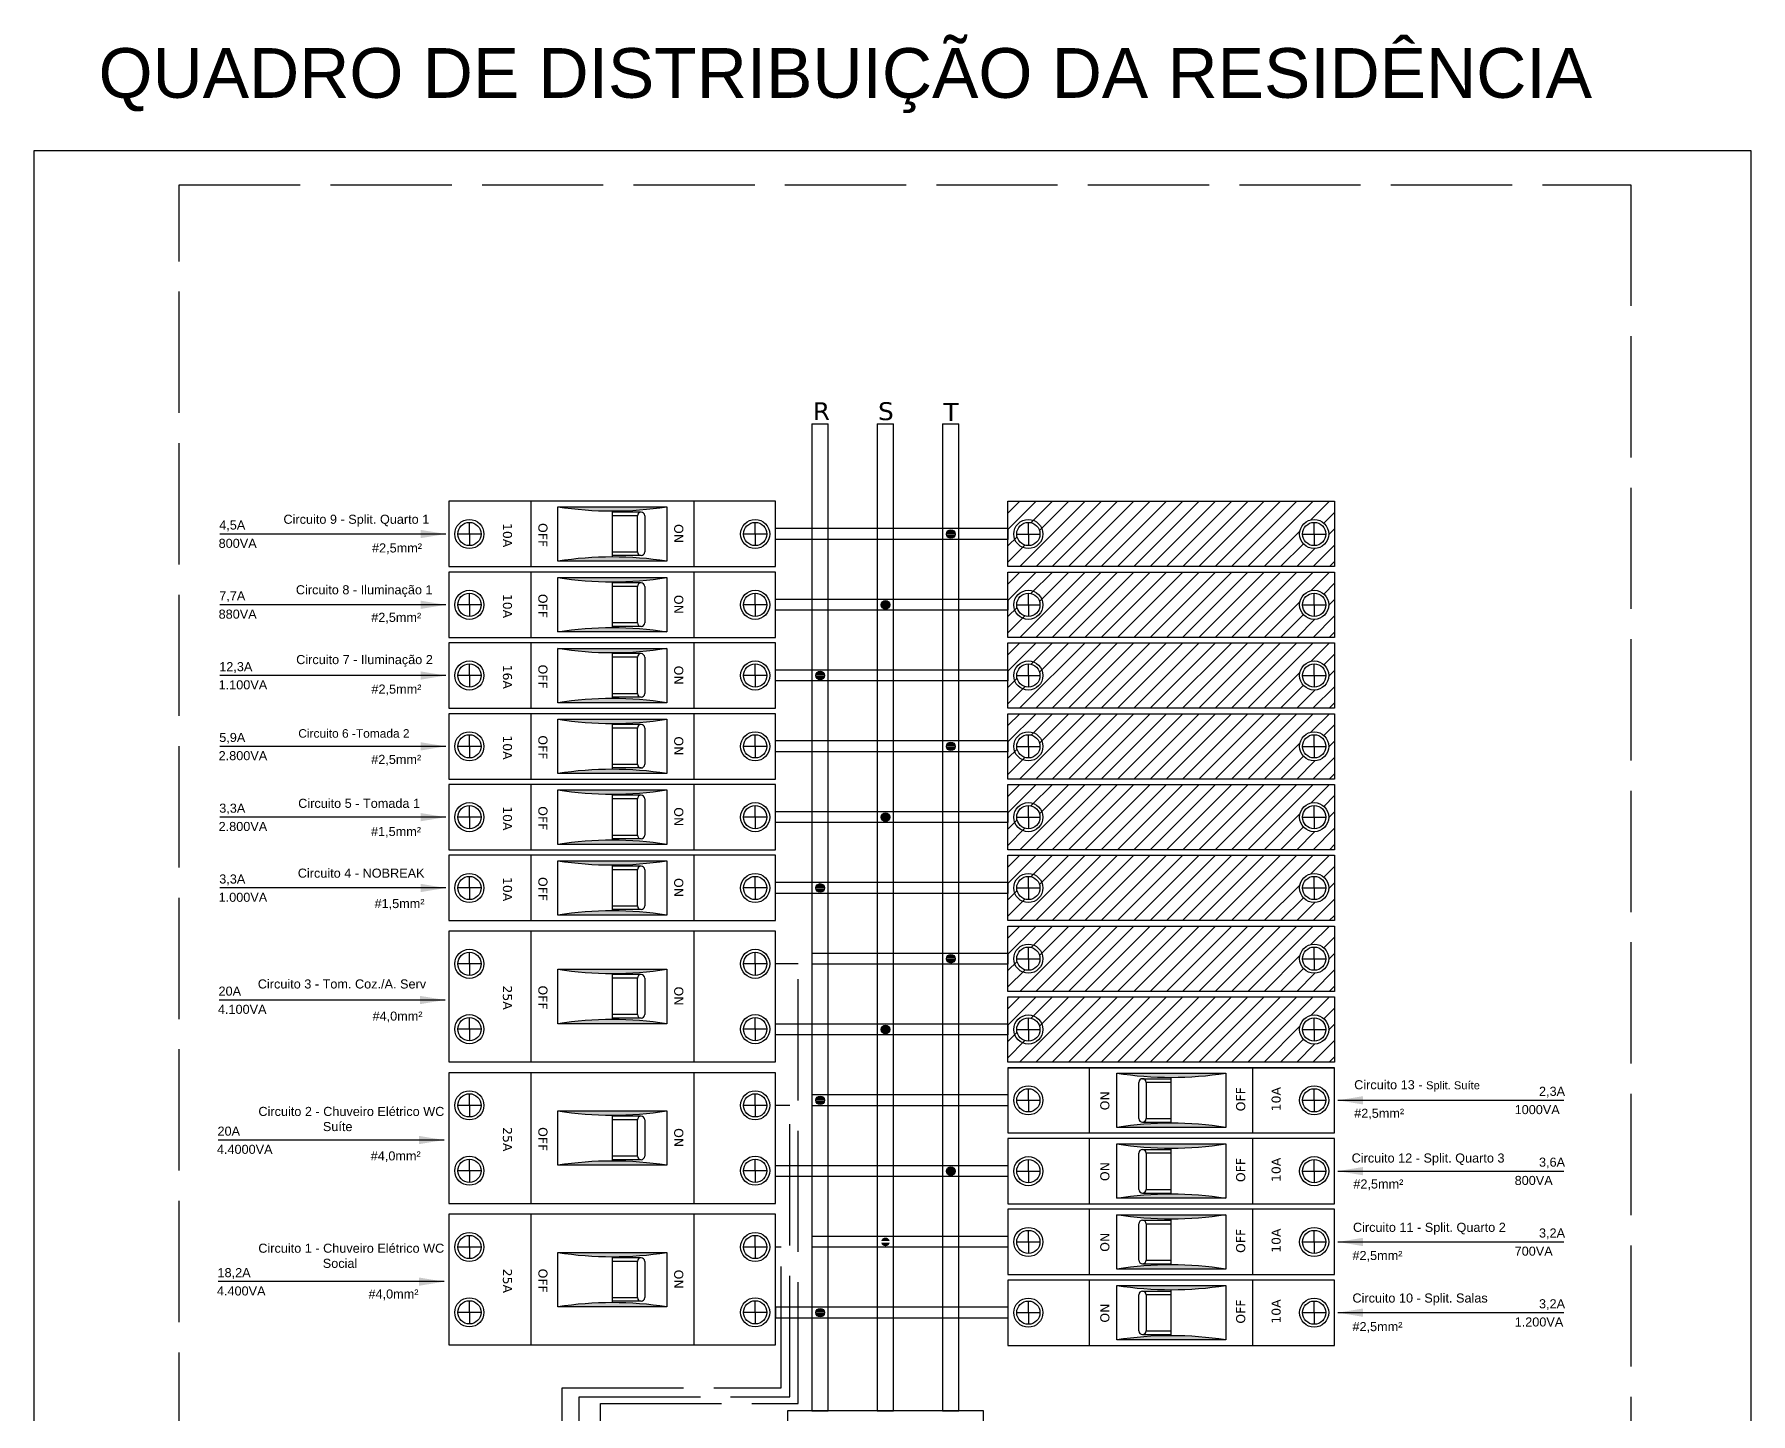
# Model space of a CAD drawing. Header units: millimetres. Extents: x 6732 to 8662, y 3965 to 4362.
# Drawn here: x 8248.2 to 8418.1, y 4225 to 4361.5 of the extents above; entities that cross this region are included whole.
import ezdxf

# ---------------------------------------------------------------- set-up
doc = ezdxf.new("R2010")
doc.units = ezdxf.units.MM
doc.linetypes.add('ACAD_ISO02W100', pattern=[15, 12, -3])
doc.layers.add('Neutro', color=4, linetype='ACAD_ISO02W100')
doc.layers.add('Texto', color=30, linetype='Continuous')
doc.styles.get("Standard").update_dxf_attribs({"font": 'arial.ttf'})
doc.dimstyles.new('ISO-25', dxfattribs={"dimtxt": 2.5, "dimasz": 2.5, "dimexe": 1.25, "dimexo": 0.625, "dimtad": 1, "dimtxsty": 'Standard', "dimcen": 2.5, "dimadec": 0, "dimazin": 0, "dimtfac": 1, "dimtmove": 0, "dimatfit": 3, "dimfxl": 1, "dimarcsym": 0})

msp = doc.modelspace()

# ---------------------------------------------------------------- hatches: boundary and pattern name
for points in [[(8310.78, 4314.78), (8300, 4314.78, 0.078466)], [(8310.78, 4309.39, 0.078466), (8300, 4309.39)], [(8310.78, 4307.77), (8300, 4307.77, 0.078466)], [(8310.78, 4302.38, 0.078466), (8300, 4302.38)], [(8310.78, 4300.76), (8300, 4300.76, 0.078466)], [(8310.78, 4295.37, 0.078466), (8300, 4295.37)], [(8310.78, 4293.75), (8300, 4293.75, 0.078466)], [(8310.78, 4288.36, 0.078466), (8300, 4288.36)], [(8310.78, 4286.75), (8300, 4286.75, 0.078466)], [(8310.78, 4281.36, 0.078466), (8300, 4281.36)], [(8310.78, 4279.74), (8300, 4279.74, 0.078466)], [(8310.78, 4274.35, 0.078466), (8300, 4274.35)], [(8310.78, 4268.99), (8300, 4268.99, 0.078466)], [(8310.78, 4263.6, 0.078466), (8300, 4263.6)], [(8355.35, 4258.72, 0.078466), (8366.13, 4258.72)], [(8310.78, 4254.98), (8300, 4254.98, 0.078466)], [(8355.35, 4253.32), (8366.13, 4253.32, 0.078466)], [(8355.35, 4251.71, 0.078466), (8366.13, 4251.71)], [(8310.78, 4249.59, 0.078466), (8300, 4249.59)], [(8355.35, 4246.32), (8366.13, 4246.32, 0.078466)], [(8355.35, 4244.7, 0.078466), (8366.13, 4244.7)], [(8310.78, 4240.96), (8300, 4240.96, 0.078466)], [(8355.35, 4239.31), (8366.13, 4239.31, 0.078466)], [(8355.35, 4237.69, 0.078466), (8366.13, 4237.69)], [(8310.78, 4235.57, 0.078466), (8300, 4235.57)], [(8355.35, 4232.3), (8366.13, 4232.3, 0.078466)]]:
    msp.add_hatch(color=256).paths.add_polyline_path(points)
h = msp.add_hatch(color=256)
h.paths.add_polyline_path([(8339.33, 4312.15, 0.843681), (8338.48, 4312.15)])
h.paths.add_polyline_path([(8339.33, 4312.01), (8338.48, 4312.01, 0.843681)])
h = msp.add_hatch(color=256)
h.paths.add_polyline_path([(8332.86, 4305.15, 0.843681), (8332.02, 4305.15)])
h.paths.add_polyline_path([(8332.86, 4305), (8332.02, 4305, 0.843681)])
h = msp.add_hatch(color=256)
h.paths.add_polyline_path([(8326.39, 4298.14, 0.843681), (8325.55, 4298.14)])
h.paths.add_polyline_path([(8326.39, 4297.99), (8325.55, 4297.99, 0.843681)])
h = msp.add_hatch(color=256)
h.paths.add_polyline_path([(8339.33, 4291.13, 0.843681), (8338.48, 4291.13)])
h.paths.add_polyline_path([(8339.33, 4290.99), (8338.48, 4290.99, 0.843681)])
h = msp.add_hatch(color=256)
h.paths.add_polyline_path([(8332.86, 4284.12, 0.843681), (8332.02, 4284.12)])
h.paths.add_polyline_path([(8332.86, 4283.98), (8332.02, 4283.98, 0.843681)])
h = msp.add_hatch(color=256)
h.paths.add_polyline_path([(8326.39, 4277.12, 0.843681), (8325.55, 4277.12)])
h.paths.add_polyline_path([(8326.39, 4276.97), (8325.55, 4276.97, 0.843681)])
h = msp.add_hatch(color=256)
h.paths.add_polyline_path([(8339.33, 4270.11, 0.843681), (8338.48, 4270.11)])
h.paths.add_polyline_path([(8339.33, 4269.96), (8338.48, 4269.96, 0.843681)])
h = msp.add_hatch(color=256)
h.paths.add_polyline_path([(8332.86, 4263.1, 0.843681), (8332.02, 4263.1)])
h.paths.add_polyline_path([(8332.86, 4262.96), (8332.02, 4262.96, 0.843681)])
h = msp.add_hatch(color=256)
h.paths.add_polyline_path([(8326.39, 4256.09, 0.843681), (8325.55, 4256.09)])
h.paths.add_polyline_path([(8326.39, 4255.95), (8325.55, 4255.95, 0.843681)])
h = msp.add_hatch(color=256)
h.paths.add_polyline_path([(8339.33, 4249.08, 0.843681), (8338.48, 4249.08)])
h.paths.add_polyline_path([(8339.33, 4248.94), (8338.48, 4248.94, 0.843681)])
h = msp.add_hatch(color=256)
h.paths.add_polyline_path([(8332.86, 4242.08, 0.843681), (8332.02, 4242.08)])
h.paths.add_polyline_path([(8332.86, 4241.93), (8332.02, 4241.93, 0.843681)])
h = msp.add_hatch(color=256)
h.paths.add_polyline_path([(8326.39, 4235.07, 0.843681), (8325.55, 4235.07)])
h.paths.add_polyline_path([(8326.39, 4234.93), (8325.55, 4234.93, 0.843681)])
at = {"layer": 'Texto'}
h = msp.add_hatch(dxfattribs=at)
h.set_pattern_fill('ANSI31', color=0, scale=0.35937)
h.set_pattern_definition([(45, (4814.9791, 2782.2102), (-0.80680866, 0.80680866), [])])
h.paths.add_polyline_path([(8344.56, 4308.85), (8376.91, 4308.85), (8376.91, 4315.32), (8344.56, 4315.32)])
h.paths.add_polyline_path([(8373.45, 4312.08, -1), (8376.32, 4312.08, -1)], flags=16)
h.paths.add_polyline_path([(8345.44, 4312.08, -1), (8347.73, 4312.08, -1)], flags=16)
h = msp.add_hatch(dxfattribs=at)
h.set_pattern_fill('ANSI31', color=0, scale=0.35937)
h.set_pattern_definition([(45, (4814.9791, 2775.2025), (-0.80680866, 0.80680866), [])])
h.paths.add_polyline_path([(8344.56, 4301.84), (8376.91, 4301.84), (8376.91, 4308.31), (8344.56, 4308.31)])
h.paths.add_polyline_path([(8373.45, 4305.07, -1), (8376.32, 4305.07, -1)], flags=16)
h.paths.add_polyline_path([(8345.44, 4305.07, -1), (8347.73, 4305.07, -1)], flags=16)
h = msp.add_hatch(dxfattribs=at)
h.set_pattern_fill('ANSI31', color=0, scale=0.35937)
h.set_pattern_definition([(45, (4814.9791, 2768.1948), (-0.80680866, 0.80680866), [])])
h.paths.add_polyline_path([(8344.56, 4294.83), (8376.91, 4294.83), (8376.91, 4301.3), (8344.56, 4301.3)])
h.paths.add_polyline_path([(8373.45, 4298.07, -1), (8376.32, 4298.07, -1)], flags=16)
h.paths.add_polyline_path([(8345.44, 4298.07, -1), (8347.73, 4298.07, -1)], flags=16)
h = msp.add_hatch(dxfattribs=at)
h.set_pattern_fill('ANSI31', color=0, scale=0.35937)
h.set_pattern_definition([(45, (4814.9791, 2761.187), (-0.80680866, 0.80680866), [])])
h.paths.add_polyline_path([(8344.56, 4287.82), (8376.91, 4287.82), (8376.91, 4294.29), (8344.56, 4294.29)])
h.paths.add_polyline_path([(8373.45, 4291.06, -1), (8376.32, 4291.06, -1)], flags=16)
h.paths.add_polyline_path([(8345.44, 4291.06, -1), (8347.73, 4291.06, -1)], flags=16)
h = msp.add_hatch(dxfattribs=at)
h.set_pattern_fill('ANSI31', color=0, scale=0.35937)
h.set_pattern_definition([(45, (4814.9791, 2754.1793), (-0.80680866, 0.80680866), [])])
h.paths.add_polyline_path([(8344.56, 4280.82), (8376.91, 4280.82), (8376.91, 4287.29), (8344.56, 4287.29)])
h.paths.add_polyline_path([(8373.45, 4284.05, -1), (8376.32, 4284.05, -1)], flags=16)
h.paths.add_polyline_path([(8345.44, 4284.05, -1), (8347.73, 4284.05, -1)], flags=16)
h = msp.add_hatch(dxfattribs=at)
h.set_pattern_fill('ANSI31', color=0, scale=0.35937)
h.set_pattern_definition([(45, (4814.9791, 2747.1716), (-0.80680866, 0.80680866), [])])
h.paths.add_polyline_path([(8344.56, 4273.81), (8376.91, 4273.81), (8376.91, 4280.28), (8344.56, 4280.28)])
h.paths.add_polyline_path([(8373.45, 4277.04, -1), (8376.32, 4277.04, -1)], flags=16)
h.paths.add_polyline_path([(8345.44, 4277.04, -1), (8347.73, 4277.04, -1)], flags=16)
h = msp.add_hatch(dxfattribs=at)
h.set_pattern_fill('ANSI31', color=0, scale=0.35937)
h.set_pattern_definition([(45, (4814.9791, 2740.1639), (-0.80680866, 0.80680866), [])])
h.paths.add_polyline_path([(8344.56, 4266.8), (8376.91, 4266.8), (8376.91, 4273.27), (8344.56, 4273.27)])
h.paths.add_polyline_path([(8373.45, 4270.04, -1), (8376.32, 4270.04, -1)], flags=16)
h.paths.add_polyline_path([(8345.44, 4270.04, -1), (8347.73, 4270.04, -1)], flags=16)
h = msp.add_hatch(dxfattribs=at)
h.set_pattern_fill('ANSI31', color=0, scale=0.35937)
h.set_pattern_definition([(45, (4814.9791, 2733.1562), (-0.80680866, 0.80680866), [])])
h.paths.add_polyline_path([(8344.56, 4259.79), (8376.91, 4259.79), (8376.91, 4266.26), (8344.56, 4266.26)])
h.paths.add_polyline_path([(8373.45, 4263.03, -1), (8376.32, 4263.03, -1)], flags=16)
h.paths.add_polyline_path([(8345.44, 4263.03, -1), (8347.73, 4263.03, -1)], flags=16)

# ---------------------------------------------------------------- linework, layer by layer
at = {"color": 3, "linetype": 'ACAD_ISO02W100'}
for p, q in [((8262.49, 4346.66), (8406.23, 4346.66)), ((8262.49, 4159.07), (8262.49, 4346.66)), ((8406.23, 4346.66), (8406.23, 4159.07))]:
    msp.add_line(p, q, dxfattribs=at)
at = {"color": 5}
for p, q in [((8325.16, 4322.98), (8325.16, 4225.29)), ((8325.16, 4322.98), (8326.78, 4322.98)), ((8326.78, 4225.29), (8326.78, 4322.98)), ((8331.63, 4322.98), (8331.63, 4225.29)), ((8331.63, 4322.98), (8333.24, 4322.98)), ((8333.24, 4225.29), (8333.24, 4322.98)), ((8338.1, 4322.98), (8338.1, 4225.29)), ((8338.1, 4322.98), (8339.71, 4322.98)), ((8339.71, 4225.29), (8339.71, 4322.98))]:
    msp.add_line(p, q, dxfattribs=at)
for p, q in [((8289.22, 4315.32), (8289.22, 4308.85)), ((8321.56, 4315.32), (8289.22, 4315.32)), ((8297.31, 4315.32), (8297.31, 4308.85)), ((8313.48, 4315.32), (8313.48, 4308.85)), ((8321.56, 4308.85), (8321.56, 4315.32)), ((8300, 4309.39), (8300, 4314.78)), ((8300, 4314.78), (8310.78, 4314.78)), ((8305.39, 4314.35), (8305.39, 4309.81)), ((8308.24, 4314.25), (8305.39, 4314.25)), ((8307.88, 4313.89), (8305.39, 4313.89)), ((8307.88, 4310.3), (8307.88, 4313.89)), ((8308.6, 4313.89), (8308.6, 4310.3)), ((8310.78, 4314.78), (8310.78, 4309.39)), ((8291.24, 4312.08), (8290.1, 4312.08)), ((8291.24, 4312.08), (8291.24, 4313.23)), ((8292.39, 4312.08), (8291.24, 4312.08)), ((8291.24, 4312.08), (8291.24, 4310.94)), ((8319.54, 4312.08), (8318.4, 4312.08)), ((8319.54, 4312.08), (8319.54, 4313.23)), ((8320.69, 4312.08), (8319.54, 4312.08)), ((8319.54, 4312.08), (8319.54, 4310.94)), ((8321.56, 4311.54), (8321.56, 4312.62)), ((8321.56, 4311.54), (8321.56, 4312.62)), ((8338.48, 4312.15), (8339.33, 4312.15)), ((8338.48, 4312.01), (8339.33, 4312.01)), ((8345.44, 4312.08), (8346.59, 4312.08)), ((8346.59, 4312.08), (8346.59, 4313.23)), ((8346.59, 4312.08), (8346.59, 4310.94)), ((8346.59, 4312.08), (8347.73, 4312.08)), ((8373.74, 4312.08), (8374.89, 4312.08)), ((8374.89, 4312.08), (8374.89, 4313.23)), ((8374.89, 4312.08), (8374.89, 4310.94)), ((8374.89, 4312.08), (8376.03, 4312.08)), ((8307.88, 4310.29), (8305.39, 4310.29)), ((8308.24, 4309.94), (8305.39, 4309.94)), ((8289.22, 4308.85), (8321.56, 4308.85)), ((8289.22, 4308.31), (8289.22, 4301.84)), ((8321.56, 4308.31), (8289.22, 4308.31)), ((8297.31, 4308.31), (8297.31, 4301.84)), ((8310.78, 4309.39), (8300, 4309.39)), ((8313.48, 4308.31), (8313.48, 4301.84)), ((8321.56, 4301.84), (8321.56, 4308.31)), ((8300, 4302.38), (8300, 4307.77)), ((8300, 4307.77), (8310.78, 4307.77)), ((8305.39, 4307.35), (8305.39, 4302.8)), ((8308.24, 4307.24), (8305.39, 4307.24)), ((8307.88, 4306.89), (8305.39, 4306.89)), ((8307.88, 4303.29), (8307.88, 4306.89)), ((8308.6, 4306.89), (8308.6, 4303.29)), ((8310.78, 4307.77), (8310.78, 4302.38)), ((8291.24, 4305.07), (8290.1, 4305.07)), ((8291.24, 4305.07), (8291.24, 4306.22)), ((8292.39, 4305.07), (8291.24, 4305.07)), ((8291.24, 4305.07), (8291.24, 4303.93)), ((8319.54, 4305.07), (8318.4, 4305.07)), ((8319.54, 4305.07), (8319.54, 4306.22)), ((8320.69, 4305.07), (8319.54, 4305.07)), ((8319.54, 4305.07), (8319.54, 4303.93)), ((8321.56, 4304.54), (8321.56, 4305.61)), ((8321.56, 4304.54), (8321.56, 4305.61)), ((8332.02, 4305.15), (8332.86, 4305.15)), ((8332.02, 4305), (8332.86, 4305)), ((8345.44, 4305.07), (8346.59, 4305.07)), ((8346.59, 4305.07), (8346.59, 4306.22)), ((8346.59, 4305.07), (8346.59, 4303.93)), ((8346.59, 4305.07), (8347.73, 4305.07)), ((8373.74, 4305.07), (8374.89, 4305.07)), ((8374.89, 4305.07), (8374.89, 4306.22)), ((8374.89, 4305.07), (8374.89, 4303.93)), ((8374.89, 4305.07), (8376.03, 4305.07)), ((8307.88, 4303.28), (8305.39, 4303.28)), ((8289.22, 4301.84), (8321.56, 4301.84)), ((8310.78, 4302.38), (8300, 4302.38)), ((8308.24, 4302.93), (8305.39, 4302.93)), ((8289.22, 4301.3), (8289.22, 4294.83)), ((8321.56, 4301.3), (8289.22, 4301.3)), ((8297.31, 4301.3), (8297.31, 4294.83)), ((8300, 4295.37), (8300, 4300.76)), ((8300, 4300.76), (8310.78, 4300.76)), ((8305.39, 4300.34), (8305.39, 4295.79)), ((8308.24, 4300.24), (8305.39, 4300.24)), ((8307.88, 4299.88), (8305.39, 4299.88)), ((8307.88, 4296.28), (8307.88, 4299.88)), ((8308.6, 4299.88), (8308.6, 4296.28)), ((8310.78, 4300.76), (8310.78, 4295.37)), ((8313.48, 4301.3), (8313.48, 4294.83)), ((8321.56, 4294.83), (8321.56, 4301.3)), ((8291.24, 4298.07), (8290.1, 4298.07)), ((8291.24, 4298.07), (8291.24, 4299.21)), ((8292.39, 4298.07), (8291.24, 4298.07)), ((8291.24, 4298.07), (8291.24, 4296.92)), ((8319.54, 4298.07), (8318.4, 4298.07)), ((8319.54, 4298.07), (8319.54, 4299.21)), ((8320.69, 4298.07), (8319.54, 4298.07)), ((8319.54, 4298.07), (8319.54, 4296.92)), ((8321.56, 4297.53), (8321.56, 4298.61)), ((8321.56, 4297.53), (8321.56, 4298.61)), ((8325.55, 4298.14), (8326.39, 4298.14)), ((8345.44, 4298.07), (8346.59, 4298.07)), ((8346.59, 4298.07), (8346.59, 4299.21)), ((8346.59, 4298.07), (8346.59, 4296.92)), ((8346.59, 4298.07), (8347.73, 4298.07)), ((8373.74, 4298.07), (8374.89, 4298.07)), ((8374.89, 4298.07), (8374.89, 4299.21)), ((8374.89, 4298.07), (8374.89, 4296.92)), ((8374.89, 4298.07), (8376.03, 4298.07)), ((8325.55, 4297.99), (8326.39, 4297.99)), ((8289.22, 4294.83), (8321.56, 4294.83)), ((8310.78, 4295.37), (8300, 4295.37)), ((8307.88, 4296.27), (8305.39, 4296.27)), ((8308.24, 4295.92), (8305.39, 4295.92)), ((8289.22, 4294.29), (8289.22, 4287.82)), ((8321.56, 4294.29), (8289.22, 4294.29)), ((8297.31, 4294.29), (8297.31, 4287.82)), ((8300, 4288.36), (8300, 4293.75)), ((8300, 4293.75), (8310.78, 4293.75)), ((8305.39, 4293.33), (8305.39, 4288.79)), ((8308.24, 4293.23), (8305.39, 4293.23)), ((8310.78, 4293.75), (8310.78, 4288.36)), ((8313.48, 4294.29), (8313.48, 4287.82)), ((8321.56, 4287.82), (8321.56, 4294.29)), ((8291.24, 4291.06), (8291.24, 4292.21)), ((8307.88, 4292.87), (8305.39, 4292.87)), ((8307.88, 4289.28), (8307.88, 4292.87)), ((8308.6, 4292.87), (8308.6, 4289.28)), ((8319.54, 4291.06), (8319.54, 4292.21)), ((8321.56, 4290.52), (8321.56, 4291.6)), ((8321.56, 4290.52), (8321.56, 4291.6)), ((8346.59, 4291.06), (8346.59, 4292.21)), ((8374.89, 4291.06), (8374.89, 4292.21)), ((8291.24, 4291.06), (8290.1, 4291.06)), ((8292.39, 4291.06), (8291.24, 4291.06)), ((8291.24, 4291.06), (8291.24, 4289.91)), ((8319.54, 4291.06), (8318.4, 4291.06)), ((8320.69, 4291.06), (8319.54, 4291.06)), ((8319.54, 4291.06), (8319.54, 4289.91)), ((8338.48, 4291.13), (8339.33, 4291.13)), ((8338.48, 4290.99), (8339.33, 4290.99)), ((8345.44, 4291.06), (8346.59, 4291.06)), ((8346.59, 4291.06), (8346.59, 4289.91)), ((8346.59, 4291.06), (8347.73, 4291.06)), ((8373.74, 4291.06), (8374.89, 4291.06)), ((8374.89, 4291.06), (8374.89, 4289.91)), ((8374.89, 4291.06), (8376.03, 4291.06)), ((8289.22, 4287.82), (8321.56, 4287.82)), ((8310.78, 4288.36), (8300, 4288.36)), ((8307.88, 4289.26), (8305.39, 4289.26)), ((8308.24, 4288.92), (8305.39, 4288.92)), ((8289.22, 4287.29), (8289.22, 4280.82)), ((8321.56, 4287.29), (8289.22, 4287.29)), ((8297.31, 4287.29), (8297.31, 4280.82)), ((8300, 4281.36), (8300, 4286.75)), ((8300, 4286.75), (8310.78, 4286.75)), ((8305.39, 4286.32), (8305.39, 4281.78)), ((8308.24, 4286.22), (8305.39, 4286.22)), ((8310.78, 4286.75), (8310.78, 4281.36)), ((8313.48, 4287.29), (8313.48, 4280.82)), ((8321.56, 4280.82), (8321.56, 4287.29)), ((8291.24, 4284.05), (8291.24, 4285.2)), ((8307.88, 4285.86), (8305.39, 4285.86)), ((8307.88, 4282.27), (8307.88, 4285.86)), ((8308.6, 4285.86), (8308.6, 4282.27)), ((8319.54, 4284.05), (8319.54, 4285.2)), ((8321.56, 4283.51), (8321.56, 4284.59)), ((8321.56, 4283.51), (8321.56, 4284.59)), ((8346.59, 4284.05), (8346.59, 4285.2)), ((8374.89, 4284.05), (8374.89, 4285.2)), ((8291.24, 4284.05), (8290.1, 4284.05)), ((8292.39, 4284.05), (8291.24, 4284.05)), ((8291.24, 4284.05), (8291.24, 4282.9)), ((8319.54, 4284.05), (8318.4, 4284.05)), ((8320.69, 4284.05), (8319.54, 4284.05)), ((8319.54, 4284.05), (8319.54, 4282.9)), ((8332.02, 4284.12), (8332.86, 4284.12)), ((8332.02, 4283.98), (8332.86, 4283.98)), ((8345.44, 4284.05), (8346.59, 4284.05)), ((8346.59, 4284.05), (8346.59, 4282.9)), ((8346.59, 4284.05), (8347.73, 4284.05)), ((8373.74, 4284.05), (8374.89, 4284.05)), ((8374.89, 4284.05), (8374.89, 4282.9)), ((8374.89, 4284.05), (8376.03, 4284.05)), ((8310.78, 4281.36), (8300, 4281.36)), ((8307.88, 4282.25), (8305.39, 4282.25)), ((8308.24, 4281.91), (8305.39, 4281.91)), ((8289.22, 4280.82), (8321.56, 4280.82)), ((8289.22, 4280.28), (8289.22, 4273.81)), ((8321.56, 4280.28), (8289.22, 4280.28)), ((8297.31, 4280.28), (8297.31, 4273.81)), ((8300, 4274.35), (8300, 4279.74)), ((8300, 4279.74), (8310.78, 4279.74)), ((8310.78, 4279.74), (8310.78, 4274.35)), ((8313.48, 4280.28), (8313.48, 4273.81)), ((8321.56, 4273.81), (8321.56, 4280.28)), ((8291.24, 4277.04), (8291.24, 4278.19)), ((8305.39, 4279.32), (8305.39, 4274.77)), ((8308.24, 4279.21), (8305.39, 4279.21)), ((8307.88, 4278.85), (8305.39, 4278.85)), ((8307.88, 4275.26), (8307.88, 4278.85)), ((8308.6, 4278.85), (8308.6, 4275.26)), ((8319.54, 4277.04), (8319.54, 4278.19)), ((8346.59, 4277.04), (8346.59, 4278.19)), ((8374.89, 4277.04), (8374.89, 4278.19)), ((8291.24, 4277.04), (8290.1, 4277.04)), ((8292.39, 4277.04), (8291.24, 4277.04)), ((8291.24, 4277.04), (8291.24, 4275.9)), ((8319.54, 4277.04), (8318.4, 4277.04)), ((8320.69, 4277.04), (8319.54, 4277.04)), ((8319.54, 4277.04), (8319.54, 4275.9)), ((8321.56, 4276.5), (8321.56, 4277.58)), ((8321.56, 4276.5), (8321.56, 4277.58)), ((8325.55, 4277.12), (8326.39, 4277.12)), ((8325.55, 4276.97), (8326.39, 4276.97)), ((8344.56, 4277.58), (8344.56, 4276.5)), ((8345.44, 4277.04), (8346.59, 4277.04)), ((8346.59, 4277.04), (8346.59, 4275.9)), ((8346.59, 4277.04), (8347.73, 4277.04)), ((8373.74, 4277.04), (8374.89, 4277.04)), ((8374.89, 4277.04), (8374.89, 4275.9)), ((8374.89, 4277.04), (8376.03, 4277.04)), ((8310.78, 4274.35), (8300, 4274.35)), ((8307.88, 4275.25), (8305.39, 4275.25)), ((8308.24, 4274.9), (8305.39, 4274.9)), ((8289.22, 4273.81), (8321.56, 4273.81)), ((8289.22, 4272.77), (8289.22, 4259.83)), ((8321.56, 4272.77), (8289.22, 4272.77)), ((8297.31, 4272.77), (8297.31, 4259.83)), ((8313.48, 4272.77), (8313.48, 4259.83)), ((8321.56, 4259.83), (8321.56, 4272.77)), ((8346.59, 4270.04), (8346.59, 4271.18)), ((8374.89, 4270.04), (8374.89, 4271.18)), ((8291.24, 4269.53), (8290.1, 4269.53)), ((8291.24, 4269.53), (8291.24, 4270.68)), ((8292.39, 4269.53), (8291.24, 4269.53)), ((8291.24, 4269.53), (8291.24, 4268.39)), ((8319.54, 4269.53), (8318.4, 4269.53)), ((8319.54, 4269.53), (8319.54, 4270.68)), ((8320.69, 4269.53), (8319.54, 4269.53)), ((8319.54, 4269.53), (8319.54, 4268.39)), ((8321.56, 4269.5), (8321.56, 4270.57)), ((8338.48, 4270.11), (8339.33, 4270.11)), ((8338.48, 4269.96), (8339.33, 4269.96)), ((8344.56, 4270.57), (8344.56, 4269.5)), ((8345.44, 4270.04), (8346.59, 4270.04)), ((8346.59, 4270.04), (8346.59, 4268.89)), ((8346.59, 4270.04), (8347.73, 4270.04)), ((8373.74, 4270.04), (8374.89, 4270.04)), ((8374.89, 4270.04), (8374.89, 4268.89)), ((8374.89, 4270.04), (8376.03, 4270.04)), ((8300, 4263.6), (8300, 4268.99)), ((8300, 4268.99), (8310.78, 4268.99)), ((8305.39, 4268.57), (8305.39, 4264.03)), ((8308.24, 4268.47), (8305.39, 4268.47)), ((8307.88, 4268.11), (8305.39, 4268.11)), ((8307.88, 4264.52), (8307.88, 4268.11)), ((8308.6, 4268.11), (8308.6, 4264.52)), ((8310.78, 4268.99), (8310.78, 4263.6)), ((8291.24, 4263.06), (8291.24, 4264.21)), ((8307.88, 4264.5), (8305.39, 4264.5)), ((8308.24, 4264.16), (8305.39, 4264.16)), ((8319.54, 4263.06), (8319.54, 4264.21)), ((8346.59, 4263.03), (8346.59, 4264.17)), ((8374.89, 4263.03), (8374.89, 4264.17)), ((8291.24, 4263.06), (8290.1, 4263.06)), ((8292.39, 4263.06), (8291.24, 4263.06)), ((8291.24, 4263.06), (8291.24, 4261.92)), ((8310.78, 4263.6), (8300, 4263.6)), ((8319.54, 4263.06), (8318.4, 4263.06)), ((8320.69, 4263.06), (8319.54, 4263.06)), ((8319.54, 4263.06), (8319.54, 4261.92)), ((8321.56, 4262.49), (8321.56, 4263.57)), ((8332.02, 4263.1), (8332.86, 4263.1)), ((8332.02, 4262.96), (8332.86, 4262.96)), ((8344.56, 4263.57), (8344.56, 4262.49)), ((8345.44, 4263.03), (8346.59, 4263.03)), ((8346.59, 4263.03), (8346.59, 4261.88)), ((8346.59, 4263.03), (8347.73, 4263.03)), ((8373.74, 4263.03), (8374.89, 4263.03)), ((8374.89, 4263.03), (8374.89, 4261.88)), ((8374.89, 4263.03), (8376.03, 4263.03)), ((8289.22, 4259.83), (8321.56, 4259.83)), ((8376.91, 4259.25), (8344.56, 4259.25)), ((8344.56, 4259.25), (8344.56, 4252.79)), ((8344.56, 4259.25), (8376.91, 4259.25)), ((8352.65, 4252.79), (8352.65, 4259.25)), ((8368.82, 4252.79), (8368.82, 4259.25)), ((8376.91, 4252.79), (8376.91, 4259.25)), ((8289.22, 4258.75), (8289.22, 4245.81)), ((8321.56, 4258.75), (8289.22, 4258.75)), ((8297.31, 4258.75), (8297.31, 4245.81)), ((8313.48, 4258.75), (8313.48, 4245.81)), ((8321.56, 4245.81), (8321.56, 4258.75)), ((8355.35, 4253.32), (8355.35, 4258.72)), ((8355.35, 4258.72), (8366.13, 4258.72)), ((8357.53, 4254.21), (8357.53, 4257.8)), ((8357.89, 4258.16), (8360.74, 4258.16)), ((8358.25, 4257.82), (8360.74, 4257.82)), ((8358.25, 4257.8), (8358.25, 4254.21)), ((8360.74, 4253.75), (8360.74, 4258.29)), ((8366.13, 4258.72), (8366.13, 4253.32)), ((8291.24, 4255.52), (8291.24, 4256.66)), ((8319.54, 4255.52), (8319.54, 4256.66)), ((8321.56, 4255.48), (8321.56, 4256.56)), ((8325.55, 4256.09), (8326.39, 4256.09)), ((8325.55, 4255.95), (8326.39, 4255.95)), ((8344.56, 4256.56), (8344.56, 4255.48)), ((8345.44, 4256.02), (8346.59, 4256.02)), ((8346.59, 4256.02), (8346.59, 4257.17)), ((8346.59, 4256.02), (8346.59, 4254.87)), ((8346.59, 4256.02), (8347.73, 4256.02)), ((8373.74, 4256.02), (8374.89, 4256.02)), ((8374.89, 4256.02), (8374.89, 4257.17)), ((8374.89, 4256.02), (8374.89, 4254.87)), ((8374.89, 4256.02), (8376.03, 4256.02)), ((8291.24, 4255.52), (8290.1, 4255.52)), ((8292.39, 4255.52), (8291.24, 4255.52)), ((8291.24, 4255.52), (8291.24, 4254.37)), ((8300, 4249.59), (8300, 4254.98)), ((8300, 4254.98), (8310.78, 4254.98)), ((8305.39, 4254.56), (8305.39, 4250.01)), ((8308.24, 4254.45), (8305.39, 4254.45)), ((8307.88, 4254.09), (8305.39, 4254.09)), ((8307.88, 4250.5), (8307.88, 4254.09)), ((8308.6, 4254.09), (8308.6, 4250.5)), ((8310.78, 4254.98), (8310.78, 4249.59)), ((8319.54, 4255.52), (8318.4, 4255.52)), ((8320.69, 4255.52), (8319.54, 4255.52)), ((8319.54, 4255.52), (8319.54, 4254.37)), ((8357.89, 4253.85), (8360.74, 4253.85)), ((8358.25, 4254.21), (8360.74, 4254.21)), ((8344.56, 4252.79), (8376.91, 4252.79)), ((8376.91, 4252.25), (8344.56, 4252.25)), ((8344.56, 4252.25), (8344.56, 4245.78)), ((8352.65, 4245.78), (8352.65, 4252.25)), ((8366.13, 4253.32), (8355.35, 4253.32)), ((8368.82, 4245.78), (8368.82, 4252.25)), ((8376.91, 4245.78), (8376.91, 4252.25)), ((8307.88, 4250.49), (8305.39, 4250.49)), ((8355.35, 4246.32), (8355.35, 4251.71)), ((8355.35, 4251.71), (8366.13, 4251.71)), ((8357.53, 4247.2), (8357.53, 4250.8)), ((8357.89, 4251.15), (8360.74, 4251.15)), ((8358.25, 4250.81), (8360.74, 4250.81)), ((8358.25, 4250.8), (8358.25, 4247.2)), ((8360.74, 4246.74), (8360.74, 4251.28)), ((8366.13, 4251.71), (8366.13, 4246.32)), ((8291.24, 4249.05), (8290.1, 4249.05)), ((8291.24, 4249.05), (8291.24, 4250.2)), ((8292.39, 4249.05), (8291.24, 4249.05)), ((8291.24, 4249.05), (8291.24, 4247.9)), ((8310.78, 4249.59), (8300, 4249.59)), ((8308.24, 4250.14), (8305.39, 4250.14)), ((8319.54, 4249.05), (8318.4, 4249.05)), ((8319.54, 4249.05), (8319.54, 4250.2)), ((8320.69, 4249.05), (8319.54, 4249.05)), ((8319.54, 4249.05), (8319.54, 4247.9)), ((8321.56, 4248.47), (8321.56, 4249.55)), ((8338.48, 4249.08), (8339.33, 4249.08)), ((8338.48, 4248.94), (8339.33, 4248.94)), ((8344.56, 4249.55), (8344.56, 4248.47)), ((8345.44, 4249.01), (8346.59, 4249.01)), ((8346.59, 4249.01), (8346.59, 4250.16)), ((8346.59, 4249.01), (8346.59, 4247.87)), ((8346.59, 4249.01), (8347.73, 4249.01)), ((8373.74, 4249.01), (8374.89, 4249.01)), ((8374.89, 4249.01), (8374.89, 4250.16)), ((8374.89, 4249.01), (8374.89, 4247.87)), ((8374.89, 4249.01), (8376.03, 4249.01)), ((8358.25, 4247.2), (8360.74, 4247.2)), ((8289.22, 4245.81), (8321.56, 4245.81)), ((8344.56, 4245.78), (8376.91, 4245.78)), ((8366.13, 4246.32), (8355.35, 4246.32)), ((8357.89, 4246.84), (8360.74, 4246.84)), ((8289.22, 4244.74), (8289.22, 4231.8)), ((8321.56, 4244.74), (8289.22, 4244.74)), ((8297.31, 4244.74), (8297.31, 4231.8)), ((8313.48, 4244.74), (8313.48, 4231.8)), ((8321.56, 4231.8), (8321.56, 4244.74)), ((8376.91, 4245.24), (8344.56, 4245.24)), ((8344.56, 4245.24), (8344.56, 4238.77)), ((8352.65, 4238.77), (8352.65, 4245.24)), ((8355.35, 4239.31), (8355.35, 4244.7)), ((8355.35, 4244.7), (8366.13, 4244.7)), ((8357.53, 4240.19), (8357.53, 4243.79)), ((8357.89, 4244.15), (8360.74, 4244.15)), ((8358.25, 4243.8), (8360.74, 4243.8)), ((8358.25, 4243.79), (8358.25, 4240.19)), ((8360.74, 4239.73), (8360.74, 4244.28)), ((8366.13, 4244.7), (8366.13, 4239.31)), ((8368.82, 4238.77), (8368.82, 4245.24)), ((8376.91, 4238.77), (8376.91, 4245.24)), ((8291.24, 4241.5), (8291.24, 4242.65)), ((8319.54, 4241.5), (8319.54, 4242.65)), ((8321.56, 4241.47), (8321.56, 4242.54)), ((8344.56, 4242.54), (8344.56, 4241.47)), ((8345.44, 4242), (8346.59, 4242)), ((8346.59, 4242), (8346.59, 4243.15)), ((8346.59, 4242), (8346.59, 4240.86)), ((8346.59, 4242), (8347.73, 4242)), ((8373.74, 4242), (8374.89, 4242)), ((8374.89, 4242), (8374.89, 4243.15)), ((8374.89, 4242), (8374.89, 4240.86)), ((8374.89, 4242), (8376.03, 4242)), ((8291.24, 4241.5), (8290.1, 4241.5)), ((8292.39, 4241.5), (8291.24, 4241.5)), ((8291.24, 4241.5), (8291.24, 4240.36)), ((8300, 4235.57), (8300, 4240.96)), ((8300, 4240.96), (8310.78, 4240.96)), ((8305.39, 4240.54), (8305.39, 4236)), ((8308.24, 4240.44), (8305.39, 4240.44)), ((8310.78, 4240.96), (8310.78, 4235.57)), ((8319.54, 4241.5), (8318.4, 4241.5)), ((8320.69, 4241.5), (8319.54, 4241.5)), ((8319.54, 4241.5), (8319.54, 4240.36)), ((8307.88, 4240.08), (8305.39, 4240.08)), ((8307.88, 4236.49), (8307.88, 4240.08)), ((8308.6, 4240.08), (8308.6, 4236.49)), ((8344.56, 4238.77), (8376.91, 4238.77)), ((8366.13, 4239.31), (8355.35, 4239.31)), ((8357.89, 4239.83), (8360.74, 4239.83)), ((8358.25, 4240.19), (8360.74, 4240.19)), ((8376.91, 4238.23), (8344.56, 4238.23)), ((8344.56, 4238.23), (8344.56, 4231.76)), ((8352.65, 4231.76), (8352.65, 4238.23)), ((8355.35, 4232.3), (8355.35, 4237.69)), ((8355.35, 4237.69), (8366.13, 4237.69)), ((8357.89, 4237.14), (8360.74, 4237.14)), ((8360.74, 4232.72), (8360.74, 4237.27)), ((8366.13, 4237.69), (8366.13, 4232.3)), ((8368.82, 4231.76), (8368.82, 4238.23)), ((8376.91, 4231.76), (8376.91, 4238.23)), ((8291.24, 4235.03), (8291.24, 4236.18)), ((8310.78, 4235.57), (8300, 4235.57)), ((8307.88, 4236.47), (8305.39, 4236.47)), ((8308.24, 4236.13), (8305.39, 4236.13)), ((8319.54, 4235.03), (8319.54, 4236.18)), ((8321.56, 4235.54), (8321.56, 4234.46)), ((8344.56, 4235.54), (8344.56, 4234.46)), ((8346.59, 4235), (8346.59, 4236.14)), ((8357.53, 4233.19), (8357.53, 4236.78)), ((8358.25, 4236.79), (8360.74, 4236.79)), ((8358.25, 4236.78), (8358.25, 4233.19)), ((8374.89, 4235), (8374.89, 4236.14)), ((8291.24, 4235.03), (8290.1, 4235.03)), ((8292.39, 4235.03), (8291.24, 4235.03)), ((8291.24, 4235.03), (8291.24, 4233.89)), ((8319.54, 4235.03), (8318.4, 4235.03)), ((8320.69, 4235.03), (8319.54, 4235.03)), ((8319.54, 4235.03), (8319.54, 4233.89)), ((8325.55, 4235.07), (8326.39, 4235.07)), ((8325.55, 4234.93), (8326.39, 4234.93)), ((8345.44, 4235), (8346.59, 4235)), ((8346.59, 4235), (8346.59, 4233.85)), ((8346.59, 4235), (8347.73, 4235)), ((8373.74, 4235), (8374.89, 4235)), ((8374.89, 4235), (8374.89, 4233.85)), ((8374.89, 4235), (8376.03, 4235)), ((8289.22, 4231.8), (8321.56, 4231.8)), ((8344.56, 4231.76), (8376.91, 4231.76)), ((8366.13, 4232.3), (8355.35, 4232.3)), ((8357.89, 4232.83), (8360.74, 4232.83)), ((8358.25, 4233.19), (8360.74, 4233.19)), ((8342.14, 4225.29), (8322.73, 4225.29)), ((8322.73, 4225.29), (8322.73, 4192.95)), ((8325.16, 4225.29), (8326.78, 4225.29)), ((8331.63, 4225.29), (8333.24, 4225.29)), ((8338.1, 4225.29), (8339.71, 4225.29)), ((8342.14, 4192.95), (8342.14, 4225.29))]:
    msp.add_line(p, q)
at = {"color": 2}
for p, q in [((8344.56, 4312.62), (8321.56, 4312.62)), ((8344.56, 4311.54), (8321.56, 4311.54)), ((8344.56, 4305.61), (8321.56, 4305.61)), ((8344.56, 4304.54), (8321.56, 4304.54)), ((8344.56, 4298.61), (8321.56, 4298.61)), ((8344.56, 4297.53), (8321.56, 4297.53)), ((8344.56, 4291.6), (8321.56, 4291.6)), ((8344.56, 4290.52), (8321.56, 4290.52)), ((8344.56, 4284.59), (8321.56, 4284.59)), ((8344.56, 4283.51), (8321.56, 4283.51)), ((8344.56, 4277.58), (8321.56, 4277.58)), ((8344.56, 4276.5), (8321.56, 4276.5)), ((8344.56, 4270.57), (8325.16, 4270.57)), ((8344.56, 4269.5), (8325.16, 4269.5)), ((8344.56, 4263.57), (8321.56, 4263.57)), ((8344.56, 4262.49), (8321.56, 4262.49)), ((8344.56, 4256.56), (8325.16, 4256.56)), ((8344.56, 4255.48), (8325.16, 4255.48)), ((8344.56, 4249.55), (8321.56, 4249.55)), ((8344.56, 4248.47), (8321.56, 4248.47)), ((8344.56, 4242.54), (8325.16, 4242.54)), ((8344.56, 4241.47), (8325.16, 4241.47)), ((8344.56, 4235.54), (8321.56, 4235.54)), ((8344.56, 4234.46), (8321.56, 4234.46))]:
    msp.add_line(p, q, dxfattribs=at)
at = {"color": 3}
for p, q in [((8344.56, 4312.62), (8344.56, 4311.54)), ((8344.56, 4305.61), (8344.56, 4304.54)), ((8344.56, 4298.61), (8344.56, 4297.53)), ((8344.56, 4291.6), (8344.56, 4290.52)), ((8344.56, 4284.59), (8344.56, 4283.51)), ((8344.56, 4277.58), (8344.56, 4276.5))]:
    msp.add_line(p, q, dxfattribs=at)
for points in [[(8248.16, 4350.03), (8418.11, 4350.03), (8418.11, 4151.71), (8248.16, 4151.71)], [(8344.56, 4315.32), (8376.91, 4315.32), (8376.91, 4308.85), (8344.56, 4308.85)], [(8344.56, 4308.31), (8376.91, 4308.31), (8376.91, 4301.84), (8344.56, 4301.84)], [(8344.56, 4301.3), (8376.91, 4301.3), (8376.91, 4294.83), (8344.56, 4294.83)], [(8344.56, 4294.29), (8376.91, 4294.29), (8376.91, 4287.82), (8344.56, 4287.82)], [(8344.56, 4287.29), (8376.91, 4287.29), (8376.91, 4280.82), (8344.56, 4280.82)], [(8344.56, 4280.28), (8376.91, 4280.28), (8376.91, 4273.81), (8344.56, 4273.81)], [(8344.56, 4273.27), (8376.91, 4273.27), (8376.91, 4266.8), (8344.56, 4266.8)], [(8344.56, 4266.26), (8376.91, 4266.26), (8376.91, 4259.79), (8344.56, 4259.79)]]:
    msp.add_lwpolyline(points, close=True)
for centre, radius in [((8291.24, 4312.08), 1.44), ((8319.54, 4312.08), 1.44), ((8346.59, 4312.08), 1.44), ((8374.89, 4312.08), 1.44), ((8291.24, 4312.08), 1.15), ((8319.54, 4312.08), 1.15), ((8338.9, 4312.08), 0.427), ((8346.59, 4312.08), 1.15), ((8374.89, 4312.08), 1.15), ((8291.24, 4305.07), 1.44), ((8291.24, 4305.07), 1.15), ((8319.54, 4305.07), 1.44), ((8319.54, 4305.07), 1.15), ((8332.44, 4305.07), 0.427), ((8346.59, 4305.07), 1.44), ((8346.59, 4305.07), 1.15), ((8374.89, 4305.07), 1.44), ((8374.89, 4305.07), 1.15), ((8291.24, 4298.07), 1.44), ((8291.24, 4298.07), 1.15), ((8319.54, 4298.07), 1.44), ((8319.54, 4298.07), 1.15), ((8325.97, 4298.07), 0.427), ((8346.59, 4298.07), 1.44), ((8346.59, 4298.07), 1.15), ((8374.89, 4298.07), 1.44), ((8374.89, 4298.07), 1.15), ((8291.24, 4291.06), 1.44), ((8291.24, 4291.06), 1.15), ((8319.54, 4291.06), 1.44), ((8319.54, 4291.06), 1.15), ((8338.9, 4291.06), 0.427), ((8346.59, 4291.06), 1.44), ((8346.59, 4291.06), 1.15), ((8374.89, 4291.06), 1.44), ((8374.89, 4291.06), 1.15), ((8291.24, 4284.05), 1.44), ((8291.24, 4284.05), 1.15), ((8319.54, 4284.05), 1.44), ((8319.54, 4284.05), 1.15), ((8332.44, 4284.05), 0.427), ((8346.59, 4284.05), 1.44), ((8346.59, 4284.05), 1.15), ((8374.89, 4284.05), 1.44), ((8374.89, 4284.05), 1.15), ((8291.24, 4277.04), 1.44), ((8291.24, 4277.04), 1.15), ((8319.54, 4277.04), 1.44), ((8319.54, 4277.04), 1.15), ((8346.59, 4277.04), 1.44), ((8346.59, 4277.04), 1.15), ((8374.89, 4277.04), 1.44), ((8374.89, 4277.04), 1.15), ((8325.97, 4277.04), 0.427), ((8291.24, 4269.53), 1.44), ((8319.54, 4269.53), 1.44), ((8346.59, 4270.04), 1.44), ((8346.59, 4270.04), 1.15), ((8374.89, 4270.04), 1.44), ((8374.89, 4270.04), 1.15), ((8291.24, 4269.53), 1.15), ((8319.54, 4269.53), 1.15), ((8338.9, 4270.04), 0.427), ((8291.24, 4263.06), 1.44), ((8291.24, 4263.06), 1.15), ((8319.54, 4263.06), 1.44), ((8319.54, 4263.06), 1.15), ((8346.59, 4263.03), 1.44), ((8346.59, 4263.03), 1.15), ((8374.89, 4263.03), 1.44), ((8374.89, 4263.03), 1.15), ((8332.44, 4263.03), 0.427), ((8346.59, 4256.02), 1.44), ((8374.89, 4256.02), 1.44), ((8291.24, 4255.52), 1.44), ((8291.24, 4255.52), 1.15), ((8319.54, 4255.52), 1.44), ((8319.54, 4255.52), 1.15), ((8325.97, 4256.02), 0.427), ((8346.59, 4256.02), 1.15), ((8374.89, 4256.02), 1.15), ((8291.24, 4249.05), 1.44), ((8319.54, 4249.05), 1.44), ((8346.59, 4249.01), 1.44), ((8374.89, 4249.01), 1.44), ((8291.24, 4249.05), 1.15), ((8319.54, 4249.05), 1.15), ((8338.9, 4249.01), 0.427), ((8346.59, 4249.01), 1.15), ((8374.89, 4249.01), 1.15), ((8291.24, 4241.5), 1.44), ((8291.24, 4241.5), 1.15), ((8319.54, 4241.5), 1.44), ((8319.54, 4241.5), 1.15), ((8346.59, 4242), 1.44), ((8346.59, 4242), 1.15), ((8374.89, 4242), 1.44), ((8374.89, 4242), 1.15), ((8291.24, 4235.03), 1.44), ((8291.24, 4235.03), 1.15), ((8319.54, 4235.03), 1.44), ((8319.54, 4235.03), 1.15), ((8325.97, 4235), 0.427), ((8346.59, 4235), 1.44), ((8346.59, 4235), 1.15), ((8374.89, 4235), 1.44), ((8374.89, 4235), 1.15)]:
    msp.add_circle(centre, radius)
for centre, radius, start, end in [((8305.39, 4348.92), 34.56, 261.0269, 278.9731), ((8308.24, 4313.89), 0.359, 0, 180), ((8308.24, 4310.3), 0.359, 180, 0), ((8305.39, 4275.25), 34.56, 81.0269, 98.9731), ((8305.39, 4341.91), 34.56, 261.0269, 278.9731), ((8308.24, 4306.89), 0.359, 0, 180), ((8308.24, 4303.29), 0.359, 180, 0), ((8305.39, 4268.24), 34.56, 81.0269, 98.9731), ((8305.39, 4334.9), 34.56, 261.0269, 278.9731), ((8308.24, 4299.88), 0.359, 0, 180), ((8305.39, 4261.23), 34.56, 81.0269, 98.9731), ((8308.24, 4296.28), 0.359, 180, 0), ((8305.39, 4327.89), 34.56, 261.0269, 278.9731), ((8308.24, 4292.87), 0.359, 0, 180), ((8305.39, 4254.23), 34.56, 81.0269, 98.9731), ((8308.24, 4289.28), 0.359, 180, 0), ((8305.39, 4320.88), 34.56, 261.0269, 278.9731), ((8308.24, 4285.86), 0.359, 0, 180), ((8305.39, 4247.22), 34.56, 81.0269, 98.9731), ((8308.24, 4282.27), 0.359, 180, 0), ((8305.39, 4313.88), 34.56, 261.0269, 278.9731), ((8308.24, 4278.85), 0.359, 0, 180), ((8305.39, 4240.21), 34.56, 81.0269, 98.9731), ((8308.24, 4275.26), 0.359, 180, 0), ((8305.39, 4303.13), 34.56, 261.0269, 278.9731), ((8308.24, 4268.11), 0.359, 0, 180), ((8308.24, 4264.52), 0.359, 180, 0), ((8305.39, 4229.47), 34.56, 81.0269, 98.9731), ((8360.74, 4292.85), 34.56, 261.0269, 278.9731), ((8357.89, 4257.8), 0.359, 0, 180), ((8305.39, 4289.12), 34.56, 261.0269, 278.9731), ((8308.24, 4254.09), 0.359, 0, 180), ((8357.89, 4254.21), 0.359, 180, 0), ((8360.74, 4219.19), 34.56, 81.0269, 98.9731), ((8308.24, 4250.5), 0.359, 180, 0), ((8360.74, 4285.85), 34.56, 261.0269, 278.9731), ((8357.89, 4250.8), 0.359, 0, 180), ((8305.39, 4215.45), 34.56, 81.0269, 98.9731), ((8357.89, 4247.2), 0.359, 180, 0), ((8360.74, 4212.18), 34.56, 81.0269, 98.9731), ((8360.74, 4278.84), 34.56, 261.0269, 278.9731), ((8357.89, 4243.79), 0.359, 0, 180), ((8305.39, 4275.1), 34.56, 261.0269, 278.9731), ((8308.24, 4240.08), 0.359, 0, 180), ((8360.74, 4205.17), 34.56, 81.0269, 98.9731), ((8357.89, 4240.19), 0.359, 180, 0), ((8360.74, 4271.83), 34.56, 261.0269, 278.9731), ((8357.89, 4236.78), 0.359, 0, 180), ((8305.39, 4201.43), 34.56, 81.0269, 98.9731), ((8308.24, 4236.49), 0.359, 180, 0), ((8360.74, 4198.16), 34.56, 81.0269, 98.9731), ((8357.89, 4233.19), 0.359, 180, 0)]:
    msp.add_arc(centre, radius, start, end)
at = {"layer": 'Neutro'}
for points in [[(8274.58, 4205.77), (8304.21, 4205.77), (8304.21, 4226.01), (8323.81, 4226.01), (8323.81, 4269.53), (8321.56, 4269.53)], [(8274.58, 4207.39), (8302.11, 4207.39), (8302.11, 4226.66), (8322.96, 4226.66), (8322.96, 4255.52), (8321.56, 4255.52)], [(8274.58, 4209.01), (8300.44, 4209.01), (8300.44, 4227.56), (8322.12, 4227.56), (8322.12, 4241.5), (8321.56, 4241.5)]]:
    msp.add_lwpolyline(points, dxfattribs=at)

# ---------------------------------------------------------------- texts
at = {"color": 30, "lineweight": 30}
for s, height, p in [('4,5A', 0.898, (8266.47, 4312.52)), ('Circuito 9 - Split. Quarto 1', 0.8984, (8272.83, 4313.09)), ('800VA', 0.898, (8266.41, 4310.71)), ('#2,5mm²', 0.898, (8281.6, 4310.25)), ('Circuito 8 - Iluminação 1', 0.8984, (8274.06, 4306.11)), ('7,7A', 0.898, (8266.47, 4305.51)), ('880VA', 0.898, (8266.41, 4303.7)), ('#2,5mm²', 0.898, (8281.52, 4303.38)), ('Circuito 7 - Iluminação 2', 0.8984, (8274.09, 4299.2)), ('12,3A', 0.898, (8266.47, 4298.5)), ('1.100VA', 0.898, (8266.41, 4296.7)), ('#2,5mm²', 0.898, (8281.54, 4296.28)), ('5,9A', 0.898, (8266.47, 4291.49)), ('2.800VA', 0.898, (8266.41, 4289.69)), ('#2,5mm²', 0.898, (8281.52, 4289.32)), ('3,3A', 0.898, (8266.47, 4284.49)), ('Circuito 5 - Tomada 1', 0.8984, (8274.29, 4284.97)), ('2.800VA', 0.898, (8266.41, 4282.68)), ('#1,5mm²', 0.898, (8281.5, 4282.18)), ('3,3A', 0.898, (8266.47, 4277.48)), ('Circuito 4 - NOBREAK', 0.8984, (8274.25, 4278.06)), ('1.000VA', 0.898, (8266.41, 4275.67)), ('#1,5mm²', 0.898, (8281.85, 4275.05)), ('Circuito 3 - Tom. Coz./A. Serv', 0.8984, (8270.29, 4267.09)), ('20A', 0.898, (8266.4, 4266.38)), ('4.100VA', 0.898, (8266.34, 4264.58)), ('#4,0mm²', 0.898, (8281.65, 4263.91)), ('2,3A', 0.898, (8397.15, 4256.46)), ('1000VA', 0.898, (8394.74, 4254.65)), ('#2,5mm²', 0.898, (8378.85, 4254.29)), ('20A', 0.898, (8266.3, 4252.52)), ('4.4000VA', 0.898, (8266.24, 4250.72)), ('#4,0mm²', 0.898, (8281.47, 4250.07)), ('Circuito 12 - Split. Quarto 3', 0.8984, (8378.6, 4249.86)), ('3,6A', 0.898, (8397.15, 4249.45)), ('#2,5mm²', 0.898, (8378.77, 4247.29)), ('800VA', 0.898, (8394.74, 4247.64)), ('Circuito 11 - Split. Quarto 2', 0.8984, (8378.73, 4243)), ('3,2A', 0.898, (8397.15, 4242.44)), ('#2,5mm²', 0.898, (8378.68, 4240.21)), ('700VA', 0.898, (8394.74, 4240.64)), ('18,2A', 0.898, (8266.3, 4238.51)), ('4.400VA', 0.898, (8266.24, 4236.7)), ('#4,0mm²', 0.898, (8281.25, 4236.4)), ('Circuito 10 - Split. Salas', 0.8984, (8378.68, 4236)), ('3,2A', 0.898, (8397.15, 4235.43)), ('#2,5mm²', 0.898, (8378.68, 4233.17)), ('1.200VA', 0.898, (8394.74, 4233.63))]:
    msp.add_text(s, height=height, dxfattribs=at).set_placement(p)
at = {"char_height": 1.7789, "width": 1.541, "attachment_point": 1}
for s, insert in [('{\\fVerdana|b0|i0|c0|p34;R}', (8325.25, 4325.13)), ('{\\fVerdana|b0|i0|c0|p34;S}', (8331.71, 4325.13)), ('{\\fVerdana|b0|i0|c0|p34;T}', (8338.18, 4325.04))]:
    msp.add_mtext(s, dxfattribs=dict(at, insert=insert))
at = {"char_height": 0.8984, "width": 2.4709, "attachment_point": 1}
for s, insert, rotation in [('{\\fVerdana|b0|i0|c0|p34;10A}', (8295.46, 4313.17), 270), ('{\\fVerdana|b0|i0|c0|p34;10A}', (8295.46, 4306.16), 270), ('{\\fVerdana|b0|i0|c0|p34;16A}', (8295.46, 4299.15), 270), ('{\\fVerdana|b0|i0|c0|p34;10A}', (8295.46, 4292.15), 270), ('{\\fVerdana|b0|i0|c0|p34;10A}', (8295.46, 4285.14), 270), ('{\\fVerdana|b0|i0|c0|p34;10A}', (8295.46, 4278.13), 270), ('{\\fVerdana|b0|i0|c0|p34;25A}', (8295.46, 4267.39), 270), ('{\\fVerdana|b0|i0|c0|p34;10A}', (8370.67, 4254.93), 90), ('{\\fVerdana|b0|i0|c0|p34;25A}', (8295.46, 4253.37), 270), ('{\\fVerdana|b0|i0|c0|p34;10A}', (8370.67, 4247.93), 90), ('{\\fVerdana|b0|i0|c0|p34;10A}', (8370.67, 4240.92), 90), ('{\\fVerdana|b0|i0|c0|p34;25A}', (8295.46, 4239.35), 270), ('{\\fVerdana|b0|i0|c0|p34;10A}', (8370.67, 4233.91), 90)]:
    msp.add_mtext(s, dxfattribs=dict(at, insert=insert, rotation=rotation))
at = {"color": 1, "char_height": 0.8984, "width": 2.4709, "attachment_point": 1}
for insert, rotation in [((8298.97, 4313.17), 270), ((8298.97, 4306.16), 270), ((8298.97, 4299.16), 270), ((8298.97, 4292.15), 270), ((8298.97, 4285.14), 270), ((8298.97, 4278.13), 270), ((8298.97, 4267.39), 270), ((8367.16, 4254.93), 90), ((8298.97, 4253.37), 270), ((8367.16, 4247.92), 90), ((8367.16, 4240.91), 90), ((8298.97, 4239.36), 270), ((8367.16, 4233.91), 90)]:
    msp.add_mtext('{\\fVerdana|b0|i0|c0|p34;OFF}', dxfattribs=dict(at, insert=insert, rotation=rotation))
at = {"color": 3, "char_height": 0.8984, "width": 2.4709, "attachment_point": 1}
for insert, rotation in [((8312.42, 4313.07), 270), ((8312.42, 4306.06), 270), ((8312.42, 4299.05), 270), ((8312.42, 4292.05), 270), ((8312.42, 4285.04), 270), ((8312.42, 4278.03), 270), ((8312.42, 4267.29), 270), ((8353.71, 4255.03), 90), ((8312.42, 4253.27), 270), ((8353.71, 4248.02), 90), ((8353.71, 4241.02), 90), ((8312.42, 4239.26), 270), ((8353.71, 4234.01), 90)]:
    msp.add_mtext('{\\fVerdana|b0|i0|c0|p34;ON}', dxfattribs=dict(at, insert=insert, rotation=rotation))
at = {"layer": 'Texto', "attachment_point": 1}
for s, insert, char_height, width in [('QUADRO DE DISTRIBUIÇÃO DA RESIDÊNCIA', (8254.52, 4360.18), 4.9234, 161.1389), ('Circuito 6 -Tomada 2', (8274.3, 4292.76), 0.8445, 23.6241), ('Circuito 13 - {\\H0.88x;Split. Suíte}', (8378.85, 4258.01), 0.8984, 21.9785), ('Circuito 2 - Chuveiro Elétrico WC \\P^I        Suíte', (8270.35, 4255.37), 0.8984, 21.9785), ('Circuito 1 - Chuveiro Elétrico WC \\P^I        Social{\\fTimes New Roman|b0|i0|c0|p18;\\C0; }', (8270.34, 4241.83), 0.8984, 21.9785)]:
    msp.add_mtext(s, dxfattribs=dict(at, insert=insert, char_height=char_height, width=width))

# ---------------------------------------------------------------- leaders
at = {"color": 30}
for points in [[(8288.9, 4312.08), (8266.53, 4312.08)], [(8288.9, 4305.07), (8266.53, 4305.07)], [(8288.9, 4298.07), (8266.53, 4298.07)], [(8288.9, 4291.06), (8266.53, 4291.06)], [(8288.9, 4284.05), (8266.53, 4284.05)], [(8288.9, 4277.04), (8266.53, 4277.04)], [(8288.84, 4265.95), (8266.46, 4265.95)], [(8377.23, 4256.02), (8399.6, 4256.02)], [(8288.74, 4252.09), (8266.37, 4252.09)], [(8377.23, 4249.01), (8399.6, 4249.01)], [(8377.23, 4242), (8399.6, 4242)], [(8288.74, 4238.07), (8266.37, 4238.07)], [(8377.23, 4235), (8399.6, 4235)]]:
    msp.add_leader(points, dimstyle='ISO-25', override={"dimgap": 0.625, "dimtad": 0}, dxfattribs=at)

doc.saveas('drawing.dxf')
